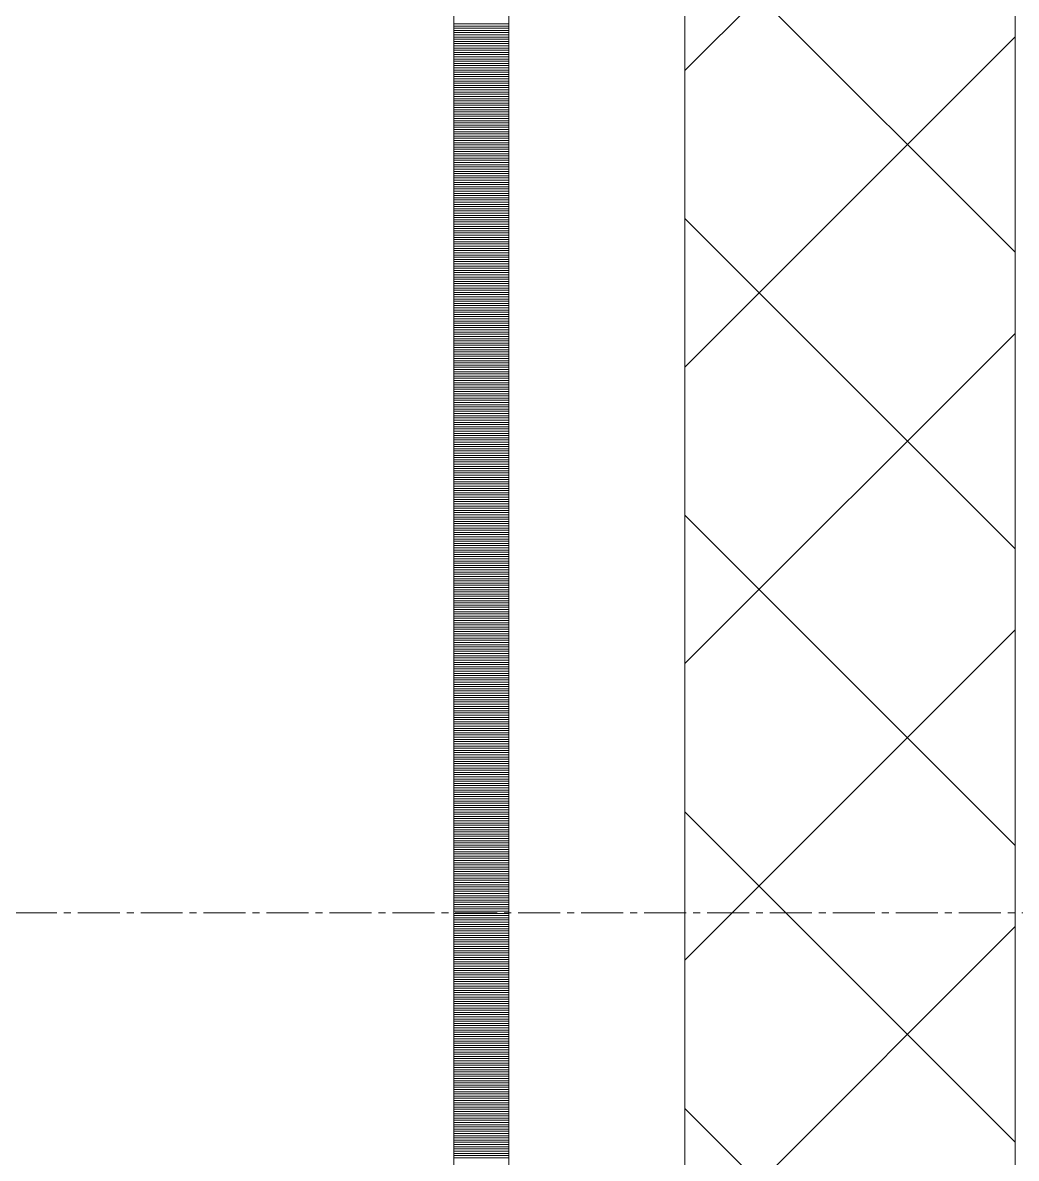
# Model space of a CAD drawing. Header units: millimetres. Extents: x 470010 to 1231400, y -134005 to 421770.
# Drawn here: x 672323 to 672774, y -10523 to -10007 of the extents above; entities that cross this region are included whole.
import ezdxf
from ezdxf.enums import TextEntityAlignment as Align

# ---------------------------------------------------------------- set-up
doc = ezdxf.new("R2010")
doc.units = ezdxf.units.MM
doc.linetypes.add('CENTER2', pattern=[28.575, 19.05, -3.175, 3.175, -3.175])
doc.linetypes.add('DASHED', pattern=[19.05, 12.7, -6.35])
doc.layers.get('Defpoints').update_dxf_attribs({"color": 140})
doc.layers.add('АР_Делит', color=120, linetype='Continuous', lineweight=0, plot=False)
for name, color, linetype, lineweight in [('АР_Стены ПЕНОблок', 52, 'Continuous', 20), ('АР_Тонкая', 254, 'Continuous', 5), ('АР_Утеплитель', 31, 'Continuous', 0), ('АР_Штриховка', 8, 'Continuous', 0)]:
    doc.layers.add(name, color=color, linetype=linetype, lineweight=lineweight)
doc.layers.add('РД_Оси_100', color=7, linetype='Continuous', lineweight=0, true_color=0x525252)
doc.styles.add('style1', font='ARIALN.TTF')

# ---------------------------------------------------------------- blocks, each defined once
blk = doc.blocks.new('СОШ_2200_АР_ОСИ_М100_28.05.24')
at = {"layer": 'АР_Делит', "color": 251, "linetype": 'CENTER2', "true_color": 0x636466}
blk.add_line((-5954.958, 83200), (47367.08, 83200), dxfattribs=at)
at = {"layer": 'АР_Делит', "color": 251, "linetype": 'DASHED', "true_color": 0x636466}
blk.add_lwpolyline([(-355, 13145), (-355, 100855), (37145, 100855), (37145, 129155), (72745, 129155), (72745, 135155), (114955, 135155), (114955, -355)], dxfattribs=at)
blk = doc.blocks.new('A$C9108343f')
at = {"layer": 'АР_Стены ПЕНОблок', "color": 18, "linetype": 'Continuous', "lineweight": 20, "true_color": 0x000000}
blk.add_line((7054.96, 97555), (7054.96, 21355), dxfattribs=at)
at = {"layer": 'АР_Тонкая', "color": 18, "linetype": 'Continuous', "lineweight": 5, "true_color": 0x000000}
for p, q in [((6799.96, 97555), (6799.96, 21355)), ((6824.96, 97555), (6824.96, 21355)), ((6824.96, 21355), (6824.96, 97555)), ((6904.96, 21355), (6904.96, 97555))]:
    blk.add_line(p, q, dxfattribs=at)
at = {"layer": 'АР_Утеплитель', "color": 18, "linetype": 'Continuous', "lineweight": 0, "true_color": 0x000000}
for p, q in [((6904.96, 97555), (6904.96, 21355)), ((7054.96, 21355), (7054.96, 97555))]:
    blk.add_line(p, q, dxfattribs=at)
at = {"layer": 'АР_Штриховка', "color": 18, "linetype": 'Continuous', "lineweight": 0, "true_color": 0x000000}
for p, q in [((6904.96, 90337.56), (7054.96, 90487.56)), ((7054.96, 90254.99), (6904.96, 90404.99)), ((6799.96, 90358.75), (6824.96, 90358.75)), ((6799.96, 90357.75), (6824.96, 90357.75)), ((6799.96, 90356.75), (6824.96, 90356.75)), ((6799.96, 90355.75), (6824.96, 90355.75)), ((6799.96, 90354.75), (6824.96, 90354.75)), ((6799.96, 90353.75), (6824.96, 90353.75)), ((6799.96, 90352.75), (6824.96, 90352.75)), ((6799.96, 90351.75), (6824.96, 90351.75)), ((6799.96, 90350.75), (6824.96, 90350.75)), ((6799.96, 90349.75), (6824.96, 90349.75)), ((6904.96, 90202.86), (7054.96, 90352.86)), ((6799.96, 90348.75), (6824.96, 90348.75)), ((6799.96, 90347.75), (6824.96, 90347.75)), ((6799.96, 90346.75), (6824.96, 90346.75)), ((6799.96, 90345.75), (6824.96, 90345.75)), ((6799.96, 90344.75), (6824.96, 90344.75)), ((6799.96, 90343.75), (6824.96, 90343.75)), ((6799.96, 90342.75), (6824.96, 90342.75)), ((6799.96, 90341.75), (6824.96, 90341.75)), ((6799.96, 90340.75), (6824.96, 90340.75)), ((6799.96, 90339.75), (6824.96, 90339.75)), ((6799.96, 90338.75), (6824.96, 90338.75)), ((6799.96, 90337.75), (6824.96, 90337.75)), ((6799.96, 90336.75), (6824.96, 90336.75)), ((6799.96, 90335.75), (6824.96, 90335.75)), ((6799.96, 90334.75), (6824.96, 90334.75)), ((6799.96, 90333.75), (6824.96, 90333.75)), ((6799.96, 90332.75), (6824.96, 90332.75)), ((6799.96, 90331.75), (6824.96, 90331.75)), ((6799.96, 90330.75), (6824.96, 90330.75)), ((6799.96, 90329.75), (6824.96, 90329.75)), ((6799.96, 90328.75), (6824.96, 90328.75)), ((6799.96, 90327.75), (6824.96, 90327.75)), ((6799.96, 90326.75), (6824.96, 90326.75)), ((6799.96, 90325.75), (6824.96, 90325.75)), ((6799.96, 90324.75), (6824.96, 90324.75)), ((6799.96, 90323.75), (6824.96, 90323.75)), ((6799.96, 90322.75), (6824.96, 90322.75)), ((6799.96, 90321.75), (6824.96, 90321.75)), ((6799.96, 90320.75), (6824.96, 90320.75)), ((6799.96, 90319.75), (6824.96, 90319.75)), ((6799.96, 90318.75), (6824.96, 90318.75)), ((6799.96, 90317.75), (6824.96, 90317.75)), ((6799.96, 90316.75), (6824.96, 90316.75)), ((6799.96, 90315.75), (6824.96, 90315.75)), ((6799.96, 90314.75), (6824.96, 90314.75)), ((6799.96, 90313.75), (6824.96, 90313.75)), ((6799.96, 90312.75), (6824.96, 90312.75)), ((6799.96, 90311.75), (6824.96, 90311.75)), ((6799.96, 90310.75), (6824.96, 90310.75)), ((6799.96, 90309.75), (6824.96, 90309.75)), ((6799.96, 90308.75), (6824.96, 90308.75)), ((6799.96, 90307.75), (6824.96, 90307.75)), ((6799.96, 90306.75), (6824.96, 90306.75)), ((6799.96, 90305.75), (6824.96, 90305.75)), ((6799.96, 90304.75), (6824.96, 90304.75)), ((6799.96, 90303.75), (6824.96, 90303.75)), ((6799.96, 90302.75), (6824.96, 90302.75)), ((6799.96, 90301.75), (6824.96, 90301.75)), ((6799.96, 90300.75), (6824.96, 90300.75)), ((6799.96, 90299.75), (6824.96, 90299.75)), ((6799.96, 90298.75), (6824.96, 90298.75)), ((6799.96, 90297.75), (6824.96, 90297.75)), ((6799.96, 90296.75), (6824.96, 90296.75)), ((6799.96, 90295.75), (6824.96, 90295.75)), ((6799.96, 90294.75), (6824.96, 90294.75)), ((6799.96, 90293.75), (6824.96, 90293.75)), ((6799.96, 90292.75), (6824.96, 90292.75)), ((6799.96, 90291.75), (6824.96, 90291.75)), ((6799.96, 90290.75), (6824.96, 90290.75)), ((6799.96, 90289.75), (6824.96, 90289.75)), ((6799.96, 90288.75), (6824.96, 90288.75)), ((6799.96, 90287.75), (6824.96, 90287.75)), ((6799.96, 90286.75), (6824.96, 90286.75)), ((6799.96, 90285.75), (6824.96, 90285.75)), ((6799.96, 90284.75), (6824.96, 90284.75)), ((6799.96, 90283.75), (6824.96, 90283.75)), ((6799.96, 90282.75), (6824.96, 90282.75)), ((6799.96, 90281.75), (6824.96, 90281.75)), ((6799.96, 90280.75), (6824.96, 90280.75)), ((6799.96, 90279.75), (6824.96, 90279.75)), ((6799.96, 90278.75), (6824.96, 90278.75)), ((6799.96, 90277.75), (6824.96, 90277.75)), ((6799.96, 90276.75), (6824.96, 90276.75)), ((6799.96, 90275.75), (6824.96, 90275.75)), ((6799.96, 90274.75), (6824.96, 90274.75)), ((6799.96, 90273.75), (6824.96, 90273.75)), ((6799.96, 90272.75), (6824.96, 90272.75)), ((6799.96, 90271.75), (6824.96, 90271.75)), ((6799.96, 90270.75), (6824.96, 90270.75)), ((6799.96, 90269.75), (6824.96, 90269.75)), ((6799.96, 90268.75), (6824.96, 90268.75)), ((6799.96, 90267.75), (6824.96, 90267.75)), ((6799.96, 90266.75), (6824.96, 90266.75)), ((7054.96, 90120.29), (6904.96, 90270.29)), ((6799.96, 90265.75), (6824.96, 90265.75)), ((6799.96, 90264.75), (6824.96, 90264.75)), ((6799.96, 90263.75), (6824.96, 90263.75)), ((6799.96, 90262.75), (6824.96, 90262.75)), ((6799.96, 90261.75), (6824.96, 90261.75)), ((6799.96, 90260.75), (6824.96, 90260.75)), ((6799.96, 90259.75), (6824.96, 90259.75)), ((6799.96, 90258.75), (6824.96, 90258.75)), ((6799.96, 90257.75), (6824.96, 90257.75)), ((6799.96, 90256.75), (6824.96, 90256.75)), ((6799.96, 90255.75), (6824.96, 90255.75)), ((6799.96, 90254.75), (6824.96, 90254.75)), ((6799.96, 90253.75), (6824.96, 90253.75)), ((6799.96, 90252.75), (6824.96, 90252.75)), ((6799.96, 90251.75), (6824.96, 90251.75)), ((6799.96, 90250.75), (6824.96, 90250.75)), ((6799.96, 90249.75), (6824.96, 90249.75)), ((6799.96, 90248.75), (6824.96, 90248.75)), ((6799.96, 90247.75), (6824.96, 90247.75)), ((6799.96, 90246.75), (6824.96, 90246.75)), ((6799.96, 90245.75), (6824.96, 90245.75)), ((6799.96, 90244.75), (6824.96, 90244.75)), ((6799.96, 90243.75), (6824.96, 90243.75)), ((6799.96, 90242.75), (6824.96, 90242.75)), ((6799.96, 90241.75), (6824.96, 90241.75)), ((6799.96, 90240.75), (6824.96, 90240.75)), ((6799.96, 90239.75), (6824.96, 90239.75)), ((6799.96, 90238.75), (6824.96, 90238.75)), ((6799.96, 90237.75), (6824.96, 90237.75)), ((6799.96, 90236.75), (6824.96, 90236.75)), ((6799.96, 90235.75), (6824.96, 90235.75)), ((6799.96, 90234.75), (6824.96, 90234.75)), ((6799.96, 90233.75), (6824.96, 90233.75)), ((6799.96, 90232.75), (6824.96, 90232.75)), ((6799.96, 90231.75), (6824.96, 90231.75)), ((6799.96, 90230.75), (6824.96, 90230.75)), ((6799.96, 90229.75), (6824.96, 90229.75)), ((6799.96, 90228.75), (6824.96, 90228.75)), ((6799.96, 90227.75), (6824.96, 90227.75)), ((6799.96, 90226.75), (6824.96, 90226.75)), ((6799.96, 90225.75), (6824.96, 90225.75)), ((6799.96, 90224.75), (6824.96, 90224.75)), ((6799.96, 90223.75), (6824.96, 90223.75)), ((6799.96, 90222.75), (6824.96, 90222.75)), ((6799.96, 90221.75), (6824.96, 90221.75)), ((6799.96, 90220.75), (6824.96, 90220.75)), ((6799.96, 90219.75), (6824.96, 90219.75)), ((6799.96, 90218.75), (6824.96, 90218.75)), ((6799.96, 90217.75), (6824.96, 90217.75)), ((6799.96, 90216.75), (6824.96, 90216.75)), ((6799.96, 90215.75), (6824.96, 90215.75)), ((6799.96, 90214.75), (6824.96, 90214.75)), ((6904.96, 90068.15), (7054.96, 90218.15)), ((6799.96, 90213.75), (6824.96, 90213.75)), ((6799.96, 90212.75), (6824.96, 90212.75)), ((6799.96, 90211.75), (6824.96, 90211.75)), ((6799.96, 90210.75), (6824.96, 90210.75)), ((6799.96, 90209.75), (6824.96, 90209.75)), ((6799.96, 90208.75), (6824.96, 90208.75)), ((6799.96, 90207.75), (6824.96, 90207.75)), ((6799.96, 90206.75), (6824.96, 90206.75)), ((6799.96, 90205.75), (6824.96, 90205.75)), ((6799.96, 90204.75), (6824.96, 90204.75)), ((6799.96, 90203.75), (6824.96, 90203.75)), ((6799.96, 90202.75), (6824.96, 90202.75)), ((6799.96, 90201.75), (6824.96, 90201.75)), ((6799.96, 90200.75), (6824.96, 90200.75)), ((6799.96, 90199.75), (6824.96, 90199.75)), ((6799.96, 90198.75), (6824.96, 90198.75)), ((6799.96, 90197.75), (6824.96, 90197.75)), ((6799.96, 90196.75), (6824.96, 90196.75)), ((6799.96, 90195.75), (6824.96, 90195.75)), ((6799.96, 90194.75), (6824.96, 90194.75)), ((6799.96, 90193.75), (6824.96, 90193.75)), ((6799.96, 90192.75), (6824.96, 90192.75)), ((6799.96, 90191.75), (6824.96, 90191.75)), ((6799.96, 90190.75), (6824.96, 90190.75)), ((6799.96, 90189.75), (6824.96, 90189.75)), ((6799.96, 90188.75), (6824.96, 90188.75)), ((6799.96, 90187.75), (6824.96, 90187.75)), ((6799.96, 90186.75), (6824.96, 90186.75)), ((6799.96, 90185.75), (6824.96, 90185.75)), ((6799.96, 90184.75), (6824.96, 90184.75)), ((6799.96, 90183.75), (6824.96, 90183.75)), ((6799.96, 90182.75), (6824.96, 90182.75)), ((6799.96, 90181.75), (6824.96, 90181.75)), ((6799.96, 90180.75), (6824.96, 90180.75)), ((6799.96, 90179.75), (6824.96, 90179.75)), ((6799.96, 90178.75), (6824.96, 90178.75)), ((6799.96, 90177.75), (6824.96, 90177.75)), ((6799.96, 90176.75), (6824.96, 90176.75)), ((6799.96, 90175.75), (6824.96, 90175.75)), ((6799.96, 90174.75), (6824.96, 90174.75)), ((6799.96, 90173.75), (6824.96, 90173.75)), ((6799.96, 90172.75), (6824.96, 90172.75)), ((6799.96, 90171.75), (6824.96, 90171.75)), ((6799.96, 90170.75), (6824.96, 90170.75)), ((6799.96, 90169.75), (6824.96, 90169.75)), ((6799.96, 90168.75), (6824.96, 90168.75)), ((6799.96, 90167.75), (6824.96, 90167.75)), ((6799.96, 90166.75), (6824.96, 90166.75)), ((6799.96, 90165.75), (6824.96, 90165.75)), ((6799.96, 90164.75), (6824.96, 90164.75)), ((6799.96, 90163.75), (6824.96, 90163.75)), ((6799.96, 90162.75), (6824.96, 90162.75)), ((6799.96, 90161.75), (6824.96, 90161.75)), ((6799.96, 90160.75), (6824.96, 90160.75)), ((6799.96, 90159.75), (6824.96, 90159.75)), ((6799.96, 90158.75), (6824.96, 90158.75)), ((6799.96, 90157.75), (6824.96, 90157.75)), ((6799.96, 90156.75), (6824.96, 90156.75)), ((6799.96, 90155.75), (6824.96, 90155.75)), ((6799.96, 90154.75), (6824.96, 90154.75)), ((6799.96, 90153.75), (6824.96, 90153.75)), ((6799.96, 90152.75), (6824.96, 90152.75)), ((6799.96, 90151.75), (6824.96, 90151.75)), ((6799.96, 90150.75), (6824.96, 90150.75)), ((6799.96, 90149.75), (6824.96, 90149.75)), ((6799.96, 90148.75), (6824.96, 90148.75)), ((6799.96, 90147.75), (6824.96, 90147.75)), ((6799.96, 90146.75), (6824.96, 90146.75)), ((6799.96, 90145.75), (6824.96, 90145.75)), ((6799.96, 90144.75), (6824.96, 90144.75)), ((6799.96, 90143.75), (6824.96, 90143.75)), ((6799.96, 90142.75), (6824.96, 90142.75)), ((6799.96, 90141.75), (6824.96, 90141.75)), ((6799.96, 90140.75), (6824.96, 90140.75)), ((6799.96, 90139.75), (6824.96, 90139.75)), ((6799.96, 90138.75), (6824.96, 90138.75)), ((6799.96, 90137.75), (6824.96, 90137.75)), ((6799.96, 90136.75), (6824.96, 90136.75)), ((6799.96, 90135.75), (6824.96, 90135.75)), ((6799.96, 90134.75), (6824.96, 90134.75)), ((6799.96, 90133.75), (6824.96, 90133.75)), ((6799.96, 90132.75), (6824.96, 90132.75)), ((7054.96, 89985.59), (6904.96, 90135.59)), ((6799.96, 90131.75), (6824.96, 90131.75)), ((6799.96, 90130.75), (6824.96, 90130.75)), ((6799.96, 90129.75), (6824.96, 90129.75)), ((6799.96, 90128.75), (6824.96, 90128.75)), ((6799.96, 90127.75), (6824.96, 90127.75)), ((6799.96, 90126.75), (6824.96, 90126.75)), ((6799.96, 90125.75), (6824.96, 90125.75)), ((6799.96, 90124.75), (6824.96, 90124.75)), ((6799.96, 90123.75), (6824.96, 90123.75)), ((6799.96, 90122.75), (6824.96, 90122.75)), ((6799.96, 90121.75), (6824.96, 90121.75)), ((6799.96, 90120.75), (6824.96, 90120.75)), ((6799.96, 90119.75), (6824.96, 90119.75)), ((6799.96, 90118.75), (6824.96, 90118.75)), ((6799.96, 90117.75), (6824.96, 90117.75)), ((6799.96, 90116.75), (6824.96, 90116.75)), ((6799.96, 90115.75), (6824.96, 90115.75)), ((6799.96, 90114.75), (6824.96, 90114.75)), ((6799.96, 90113.75), (6824.96, 90113.75)), ((6799.96, 90112.75), (6824.96, 90112.75)), ((6799.96, 90111.75), (6824.96, 90111.75)), ((6799.96, 90110.75), (6824.96, 90110.75)), ((6799.96, 90109.75), (6824.96, 90109.75)), ((6799.96, 90108.75), (6824.96, 90108.75)), ((6799.96, 90107.75), (6824.96, 90107.75)), ((6799.96, 90106.75), (6824.96, 90106.75)), ((6799.96, 90105.75), (6824.96, 90105.75)), ((6799.96, 90104.75), (6824.96, 90104.75)), ((6799.96, 90103.75), (6824.96, 90103.75)), ((6799.96, 90102.75), (6824.96, 90102.75)), ((6799.96, 90101.75), (6824.96, 90101.75)), ((6799.96, 90100.75), (6824.96, 90100.75)), ((6799.96, 90099.75), (6824.96, 90099.75)), ((6799.96, 90098.75), (6824.96, 90098.75)), ((6799.96, 90097.75), (6824.96, 90097.75)), ((6799.96, 90096.75), (6824.96, 90096.75)), ((6799.96, 90095.75), (6824.96, 90095.75)), ((6799.96, 90094.75), (6824.96, 90094.75)), ((6799.96, 90093.75), (6824.96, 90093.75)), ((6799.96, 90092.75), (6824.96, 90092.75)), ((6799.96, 90091.75), (6824.96, 90091.75)), ((6799.96, 90090.75), (6824.96, 90090.75)), ((6799.96, 90089.75), (6824.96, 90089.75)), ((6799.96, 90088.75), (6824.96, 90088.75)), ((6799.96, 90087.75), (6824.96, 90087.75)), ((6799.96, 90086.75), (6824.96, 90086.75)), ((6799.96, 90085.75), (6824.96, 90085.75)), ((6799.96, 90084.75), (6824.96, 90084.75)), ((6799.96, 90083.75), (6824.96, 90083.75)), ((6799.96, 90082.75), (6824.96, 90082.75)), ((6799.96, 90081.75), (6824.96, 90081.75)), ((6799.96, 90080.75), (6824.96, 90080.75)), ((6904.96, 89933.45), (7054.96, 90083.45)), ((6799.96, 90079.75), (6824.96, 90079.75)), ((6799.96, 90078.75), (6824.96, 90078.75)), ((6799.96, 90077.75), (6824.96, 90077.75)), ((6799.96, 90076.75), (6824.96, 90076.75)), ((6799.96, 90075.75), (6824.96, 90075.75)), ((6799.96, 90074.75), (6824.96, 90074.75)), ((6799.96, 90073.75), (6824.96, 90073.75)), ((6799.96, 90072.75), (6824.96, 90072.75)), ((6799.96, 90071.75), (6824.96, 90071.75)), ((6799.96, 90070.75), (6824.96, 90070.75)), ((6799.96, 90069.75), (6824.96, 90069.75)), ((6799.96, 90068.75), (6824.96, 90068.75)), ((6799.96, 90067.75), (6824.96, 90067.75)), ((6799.96, 90066.75), (6824.96, 90066.75)), ((6799.96, 90065.75), (6824.96, 90065.75)), ((6799.96, 90064.75), (6824.96, 90064.75)), ((6799.96, 90063.75), (6824.96, 90063.75)), ((6799.96, 90062.75), (6824.96, 90062.75)), ((6799.96, 90061.75), (6824.96, 90061.75)), ((6799.96, 90060.75), (6824.96, 90060.75)), ((6799.96, 90059.75), (6824.96, 90059.75)), ((6799.96, 90058.75), (6824.96, 90058.75)), ((6799.96, 90057.75), (6824.96, 90057.75)), ((6799.96, 90056.75), (6824.96, 90056.75)), ((6799.96, 90055.75), (6824.96, 90055.75)), ((6799.96, 90054.75), (6824.96, 90054.75)), ((6799.96, 90053.75), (6824.96, 90053.75)), ((6799.96, 90052.75), (6824.96, 90052.75)), ((6799.96, 90051.75), (6824.96, 90051.75)), ((6799.96, 90050.75), (6824.96, 90050.75)), ((6799.96, 90049.75), (6824.96, 90049.75)), ((6799.96, 90048.75), (6824.96, 90048.75)), ((6799.96, 90047.75), (6824.96, 90047.75)), ((6799.96, 90046.75), (6824.96, 90046.75)), ((6799.96, 90045.75), (6824.96, 90045.75)), ((6799.96, 90044.75), (6824.96, 90044.75)), ((6799.96, 90043.75), (6824.96, 90043.75)), ((6799.96, 90042.75), (6824.96, 90042.75)), ((6799.96, 90041.75), (6824.96, 90041.75)), ((6799.96, 90040.75), (6824.96, 90040.75)), ((6799.96, 90039.75), (6824.96, 90039.75)), ((6799.96, 90038.75), (6824.96, 90038.75)), ((6799.96, 90037.75), (6824.96, 90037.75)), ((6799.96, 90036.75), (6824.96, 90036.75)), ((6799.96, 90035.75), (6824.96, 90035.75)), ((6799.96, 90034.75), (6824.96, 90034.75)), ((6799.96, 90033.75), (6824.96, 90033.75)), ((6799.96, 90032.75), (6824.96, 90032.75)), ((6799.96, 90031.75), (6824.96, 90031.75)), ((6799.96, 90030.75), (6824.96, 90030.75)), ((6799.96, 90029.75), (6824.96, 90029.75)), ((6799.96, 90028.75), (6824.96, 90028.75)), ((6799.96, 90027.75), (6824.96, 90027.75)), ((6799.96, 90026.75), (6824.96, 90026.75)), ((6799.96, 90025.75), (6824.96, 90025.75)), ((6799.96, 90024.75), (6824.96, 90024.75)), ((6799.96, 90023.75), (6824.96, 90023.75)), ((6799.96, 90022.75), (6824.96, 90022.75)), ((6799.96, 90021.75), (6824.96, 90021.75)), ((6799.96, 90020.75), (6824.96, 90020.75)), ((6799.96, 90019.75), (6824.96, 90019.75)), ((6799.96, 90018.75), (6824.96, 90018.75)), ((6799.96, 90017.75), (6824.96, 90017.75)), ((6799.96, 90016.75), (6824.96, 90016.75)), ((6799.96, 90015.75), (6824.96, 90015.75)), ((6799.96, 90014.75), (6824.96, 90014.75)), ((6799.96, 90013.75), (6824.96, 90013.75)), ((6799.96, 90012.75), (6824.96, 90012.75)), ((6799.96, 90011.75), (6824.96, 90011.75)), ((6799.96, 90010.75), (6824.96, 90010.75)), ((6799.96, 90009.75), (6824.96, 90009.75)), ((6799.96, 90008.75), (6824.96, 90008.75)), ((6799.96, 90007.75), (6824.96, 90007.75)), ((6799.96, 90006.75), (6824.96, 90006.75)), ((6799.96, 90005.75), (6824.96, 90005.75)), ((6799.96, 90004.75), (6824.96, 90004.75)), ((6799.96, 90003.75), (6824.96, 90003.75)), ((6799.96, 90002.75), (6824.96, 90002.75)), ((6799.96, 90001.75), (6824.96, 90001.75)), ((6799.96, 90000.75), (6824.96, 90000.75)), ((6799.96, 89999.75), (6824.96, 89999.75)), ((6799.96, 89998.75), (6824.96, 89998.75)), ((7054.96, 89850.88), (6904.96, 90000.88)), ((6799.96, 89997.75), (6824.96, 89997.75)), ((6799.96, 89996.75), (6824.96, 89996.75)), ((6799.96, 89995.75), (6824.96, 89995.75)), ((6799.96, 89994.75), (6824.96, 89994.75)), ((6799.96, 89993.75), (6824.96, 89993.75)), ((6799.96, 89992.75), (6824.96, 89992.75)), ((6799.96, 89991.75), (6824.96, 89991.75)), ((6799.96, 89990.75), (6824.96, 89990.75)), ((6799.96, 89989.75), (6824.96, 89989.75)), ((6799.96, 89988.75), (6824.96, 89988.75)), ((6799.96, 89987.75), (6824.96, 89987.75)), ((6799.96, 89986.75), (6824.96, 89986.75)), ((6799.96, 89985.75), (6824.96, 89985.75)), ((6799.96, 89984.75), (6824.96, 89984.75)), ((6799.96, 89983.75), (6824.96, 89983.75)), ((6799.96, 89982.75), (6824.96, 89982.75)), ((6799.96, 89981.75), (6824.96, 89981.75)), ((6799.96, 89980.75), (6824.96, 89980.75)), ((6799.96, 89979.75), (6824.96, 89979.75)), ((6799.96, 89978.75), (6824.96, 89978.75)), ((6799.96, 89977.75), (6824.96, 89977.75)), ((6799.96, 89976.75), (6824.96, 89976.75)), ((6799.96, 89975.75), (6824.96, 89975.75)), ((6799.96, 89974.75), (6824.96, 89974.75)), ((6799.96, 89973.75), (6824.96, 89973.75)), ((6799.96, 89972.75), (6824.96, 89972.75)), ((6799.96, 89971.75), (6824.96, 89971.75)), ((6799.96, 89970.75), (6824.96, 89970.75)), ((6799.96, 89969.75), (6824.96, 89969.75)), ((6799.96, 89968.75), (6824.96, 89968.75)), ((6799.96, 89967.75), (6824.96, 89967.75)), ((6799.96, 89966.75), (6824.96, 89966.75)), ((6799.96, 89965.75), (6824.96, 89965.75)), ((6799.96, 89964.75), (6824.96, 89964.75)), ((6799.96, 89963.75), (6824.96, 89963.75)), ((6799.96, 89962.75), (6824.96, 89962.75)), ((6799.96, 89961.75), (6824.96, 89961.75)), ((6799.96, 89960.75), (6824.96, 89960.75)), ((6799.96, 89959.75), (6824.96, 89959.75)), ((6799.96, 89958.75), (6824.96, 89958.75)), ((6799.96, 89957.75), (6824.96, 89957.75)), ((6799.96, 89956.75), (6824.96, 89956.75)), ((6799.96, 89955.75), (6824.96, 89955.75)), ((6799.96, 89954.75), (6824.96, 89954.75)), ((6799.96, 89953.75), (6824.96, 89953.75)), ((6799.96, 89952.75), (6824.96, 89952.75)), ((6799.96, 89951.75), (6824.96, 89951.75)), ((6799.96, 89950.75), (6824.96, 89950.75)), ((6799.96, 89949.75), (6824.96, 89949.75)), ((6799.96, 89948.75), (6824.96, 89948.75)), ((6799.96, 89947.75), (6824.96, 89947.75)), ((6799.96, 89946.75), (6824.96, 89946.75)), ((6904.96, 89798.74), (7054.96, 89948.74)), ((6799.96, 89945.75), (6824.96, 89945.75)), ((6799.96, 89944.75), (6824.96, 89944.75)), ((6799.96, 89943.75), (6824.96, 89943.75)), ((6799.96, 89942.75), (6824.96, 89942.75)), ((6799.96, 89941.75), (6824.96, 89941.75)), ((6799.96, 89940.75), (6824.96, 89940.75)), ((6799.96, 89939.75), (6824.96, 89939.75)), ((6799.96, 89938.75), (6824.96, 89938.75)), ((6799.96, 89937.75), (6824.96, 89937.75)), ((6799.96, 89936.75), (6824.96, 89936.75)), ((6799.96, 89935.75), (6824.96, 89935.75)), ((6799.96, 89934.75), (6824.96, 89934.75)), ((6799.96, 89933.75), (6824.96, 89933.75)), ((6799.96, 89932.75), (6824.96, 89932.75)), ((6799.96, 89931.75), (6824.96, 89931.75)), ((6799.96, 89930.75), (6824.96, 89930.75)), ((6799.96, 89929.75), (6824.96, 89929.75)), ((6799.96, 89928.75), (6824.96, 89928.75)), ((6799.96, 89927.75), (6824.96, 89927.75)), ((6799.96, 89926.75), (6824.96, 89926.75)), ((6799.96, 89925.75), (6824.96, 89925.75)), ((6799.96, 89924.75), (6824.96, 89924.75)), ((6799.96, 89923.75), (6824.96, 89923.75)), ((6799.96, 89922.75), (6824.96, 89922.75)), ((6799.96, 89921.75), (6824.96, 89921.75)), ((6799.96, 89920.75), (6824.96, 89920.75)), ((6799.96, 89919.75), (6824.96, 89919.75)), ((6799.96, 89918.75), (6824.96, 89918.75)), ((6799.96, 89917.75), (6824.96, 89917.75)), ((6799.96, 89916.75), (6824.96, 89916.75)), ((6799.96, 89915.75), (6824.96, 89915.75)), ((6799.96, 89914.75), (6824.96, 89914.75)), ((6799.96, 89913.75), (6824.96, 89913.75)), ((6799.96, 89912.75), (6824.96, 89912.75)), ((6799.96, 89911.75), (6824.96, 89911.75)), ((6799.96, 89910.75), (6824.96, 89910.75)), ((6799.96, 89909.75), (6824.96, 89909.75)), ((6799.96, 89908.75), (6824.96, 89908.75)), ((6799.96, 89907.75), (6824.96, 89907.75)), ((6799.96, 89906.75), (6824.96, 89906.75)), ((6799.96, 89905.75), (6824.96, 89905.75)), ((6799.96, 89904.75), (6824.96, 89904.75)), ((6799.96, 89903.75), (6824.96, 89903.75)), ((6799.96, 89902.75), (6824.96, 89902.75)), ((6799.96, 89901.75), (6824.96, 89901.75)), ((6799.96, 89900.75), (6824.96, 89900.75)), ((6799.96, 89899.75), (6824.96, 89899.75)), ((6799.96, 89898.75), (6824.96, 89898.75)), ((6799.96, 89897.75), (6824.96, 89897.75)), ((6799.96, 89896.75), (6824.96, 89896.75)), ((6799.96, 89895.75), (6824.96, 89895.75)), ((6799.96, 89894.75), (6824.96, 89894.75)), ((6799.96, 89893.75), (6824.96, 89893.75)), ((6799.96, 89892.75), (6824.96, 89892.75)), ((6799.96, 89891.75), (6824.96, 89891.75)), ((6799.96, 89890.75), (6824.96, 89890.75)), ((6799.96, 89889.75), (6824.96, 89889.75)), ((6799.96, 89888.75), (6824.96, 89888.75)), ((6799.96, 89887.75), (6824.96, 89887.75)), ((6799.96, 89886.75), (6824.96, 89886.75)), ((6799.96, 89885.75), (6824.96, 89885.75)), ((6799.96, 89884.75), (6824.96, 89884.75)), ((6799.96, 89883.75), (6824.96, 89883.75)), ((6799.96, 89882.75), (6824.96, 89882.75)), ((6799.96, 89881.75), (6824.96, 89881.75)), ((6799.96, 89880.75), (6824.96, 89880.75)), ((6799.96, 89879.75), (6824.96, 89879.75)), ((6799.96, 89878.75), (6824.96, 89878.75)), ((6799.96, 89877.75), (6824.96, 89877.75)), ((6799.96, 89876.75), (6824.96, 89876.75)), ((6799.96, 89875.75), (6824.96, 89875.75)), ((6799.96, 89874.75), (6824.96, 89874.75)), ((6799.96, 89873.75), (6824.96, 89873.75)), ((6799.96, 89872.75), (6824.96, 89872.75)), ((6799.96, 89871.75), (6824.96, 89871.75)), ((6799.96, 89870.75), (6824.96, 89870.75)), ((6799.96, 89869.75), (6824.96, 89869.75)), ((6799.96, 89868.75), (6824.96, 89868.75)), ((6799.96, 89867.75), (6824.96, 89867.75)), ((6799.96, 89866.75), (6824.96, 89866.75)), ((6799.96, 89865.75), (6824.96, 89865.75)), ((6799.96, 89864.75), (6824.96, 89864.75)), ((7054.96, 89716.18), (6904.96, 89866.18)), ((6799.96, 89863.75), (6824.96, 89863.75)), ((6799.96, 89862.75), (6824.96, 89862.75)), ((6799.96, 89861.75), (6824.96, 89861.75)), ((6799.96, 89860.75), (6824.96, 89860.75)), ((6799.96, 89859.75), (6824.96, 89859.75)), ((6799.96, 89858.75), (6824.96, 89858.75)), ((6799.96, 89857.75), (6824.96, 89857.75)), ((6799.96, 89856.75), (6824.96, 89856.75)), ((6799.96, 89855.75), (6824.96, 89855.75)), ((6799.96, 89854.75), (6824.96, 89854.75)), ((6799.96, 89853.75), (6824.96, 89853.75)), ((6799.96, 89852.75), (6824.96, 89852.75)), ((6799.96, 89851.75), (6824.96, 89851.75)), ((6799.96, 89850.75), (6824.96, 89850.75)), ((6799.96, 89849.75), (6824.96, 89849.75)), ((6799.96, 89848.75), (6824.96, 89848.75)), ((6799.96, 89847.75), (6824.96, 89847.75)), ((6799.96, 89846.75), (6824.96, 89846.75)), ((6799.96, 89845.75), (6824.96, 89845.75)), ((6799.96, 89844.75), (6824.96, 89844.75)), ((6799.96, 89843.75), (6824.96, 89843.75))]:
    blk.add_line(p, q, dxfattribs=at)
at = {"layer": 'РД_Оси_100'}
blk.add_blockref('СОШ_2200_АР_ОСИ_М100_28.05.24', (7154.96, 6755), dxfattribs=at)
at = {"layer": 'Defpoints', "color": 18, "true_color": 0x000000, "style": 'style1'}
for p in [(143949.34, 316089.12), (143974.98, 281639.5), (143890.4, 273244.71), (143839.99, 264276.81), (143967.75, 254892.38), (12251.96, 104178.14), (12382.58, 96023.14)]:
    blk.add_attdef('АР-ПОМЕЩЕНИЕ:НАИМЕНОВАНИЕ', text='', height=100, dxfattribs=at).set_placement(p, align=Align.MIDDLE)
at = {"layer": 'Defpoints', "color": 18, "true_color": 0x000000, "style": 'style1', "flags": 8}
for p in [(143951.3, 279099.09), (143848.34, 269251.11), (143875.33, 260094.25), (144049.74, 250824.7), (163419.28, 238153.36), (155897.46, 237965.97), (183037.2, 237965.97), (143342.94, 237876.19)]:
    blk.add_attdef('АР-ПОМЕЩЕНИЕ:НАИМЕНОВАНИЕ', text='', height=100, dxfattribs=at).set_placement(p, align=Align.MIDDLE)

msp = doc.modelspace()

# ---------------------------------------------------------------- linework, layer by layer
at = {"layer": 'АР_Стены ПЕНОблок', "color": 18, "linetype": 'Continuous', "lineweight": 20, "true_color": 0x000000}
msp.add_line((672773.57, -2811.242), (672773.57, -79011.242), dxfattribs=at)
at = {"layer": 'АР_Тонкая', "color": 18, "linetype": 'Continuous', "lineweight": 5, "true_color": 0x000000}
for p, q in [((672518.57, -2811.242), (672518.57, -79011.242)), ((672543.57, -2811.242), (672543.57, -79011.242)), ((672543.57, -79011.242), (672543.57, -2811.242)), ((672623.57, -79011.242), (672623.57, -2811.242))]:
    msp.add_line(p, q, dxfattribs=at)
at = {"layer": 'АР_Утеплитель', "color": 18, "linetype": 'Continuous', "lineweight": 0, "true_color": 0x000000}
for p, q in [((672623.57, -2811.242), (672623.57, -79011.242)), ((672773.57, -79011.242), (672773.57, -2811.242))]:
    msp.add_line(p, q, dxfattribs=at)
at = {"layer": 'АР_Штриховка', "color": 18, "linetype": 'Continuous', "lineweight": 0, "true_color": 0x000000}
for p, q in [((672623.57, -10028.682), (672773.57, -9878.682)), ((672773.57, -10111.249), (672623.57, -9961.249)), ((672518.57, -10007.492), (672543.57, -10007.492)), ((672518.57, -10008.492), (672543.57, -10008.492)), ((672518.57, -10009.492), (672543.57, -10009.492)), ((672518.57, -10010.492), (672543.57, -10010.492)), ((672518.57, -10011.492), (672543.57, -10011.492)), ((672518.57, -10012.492), (672543.57, -10012.492)), ((672518.57, -10013.492), (672543.57, -10013.492)), ((672518.57, -10014.492), (672543.57, -10014.492)), ((672518.57, -10015.492), (672543.57, -10015.492)), ((672623.57, -10163.386), (672773.57, -10013.386)), ((672518.57, -10016.492), (672543.57, -10016.492)), ((672518.57, -10017.492), (672543.57, -10017.492)), ((672518.57, -10018.492), (672543.57, -10018.492)), ((672518.57, -10019.492), (672543.57, -10019.492)), ((672518.57, -10020.492), (672543.57, -10020.492)), ((672518.57, -10021.492), (672543.57, -10021.492)), ((672518.57, -10022.492), (672543.57, -10022.492)), ((672518.57, -10023.492), (672543.57, -10023.492)), ((672518.57, -10024.492), (672543.57, -10024.492)), ((672518.57, -10025.492), (672543.57, -10025.492)), ((672518.57, -10026.492), (672543.57, -10026.492)), ((672518.57, -10027.492), (672543.57, -10027.492)), ((672518.57, -10028.492), (672543.57, -10028.492)), ((672518.57, -10029.492), (672543.57, -10029.492)), ((672518.57, -10030.492), (672543.57, -10030.492)), ((672518.57, -10031.492), (672543.57, -10031.492)), ((672518.57, -10032.492), (672543.57, -10032.492)), ((672518.57, -10033.492), (672543.57, -10033.492)), ((672518.57, -10034.492), (672543.57, -10034.492)), ((672518.57, -10035.492), (672543.57, -10035.492)), ((672518.57, -10036.492), (672543.57, -10036.492)), ((672518.57, -10037.492), (672543.57, -10037.492)), ((672518.57, -10038.492), (672543.57, -10038.492)), ((672518.57, -10039.492), (672543.57, -10039.492)), ((672518.57, -10040.492), (672543.57, -10040.492)), ((672518.57, -10041.492), (672543.57, -10041.492)), ((672518.57, -10042.492), (672543.57, -10042.492)), ((672518.57, -10043.492), (672543.57, -10043.492)), ((672518.57, -10044.492), (672543.57, -10044.492)), ((672518.57, -10045.492), (672543.57, -10045.492)), ((672518.57, -10046.492), (672543.57, -10046.492)), ((672518.57, -10047.492), (672543.57, -10047.492)), ((672518.57, -10048.492), (672543.57, -10048.492)), ((672518.57, -10049.492), (672543.57, -10049.492)), ((672518.57, -10050.492), (672543.57, -10050.492)), ((672518.57, -10051.492), (672543.57, -10051.492)), ((672518.57, -10052.492), (672543.57, -10052.492)), ((672518.57, -10053.492), (672543.57, -10053.492)), ((672518.57, -10054.492), (672543.57, -10054.492)), ((672518.57, -10055.492), (672543.57, -10055.492)), ((672518.57, -10056.492), (672543.57, -10056.492)), ((672518.57, -10057.492), (672543.57, -10057.492)), ((672518.57, -10058.492), (672543.57, -10058.492)), ((672518.57, -10059.492), (672543.57, -10059.492)), ((672518.57, -10060.492), (672543.57, -10060.492)), ((672518.57, -10061.492), (672543.57, -10061.492)), ((672518.57, -10062.492), (672543.57, -10062.492)), ((672518.57, -10063.492), (672543.57, -10063.492)), ((672518.57, -10064.492), (672543.57, -10064.492)), ((672518.57, -10065.492), (672543.57, -10065.492)), ((672518.57, -10066.492), (672543.57, -10066.492)), ((672518.57, -10067.492), (672543.57, -10067.492)), ((672518.57, -10068.492), (672543.57, -10068.492)), ((672518.57, -10069.492), (672543.57, -10069.492)), ((672518.57, -10070.492), (672543.57, -10070.492)), ((672518.57, -10071.492), (672543.57, -10071.492)), ((672518.57, -10072.492), (672543.57, -10072.492)), ((672518.57, -10073.492), (672543.57, -10073.492)), ((672518.57, -10074.492), (672543.57, -10074.492)), ((672518.57, -10075.492), (672543.57, -10075.492)), ((672518.57, -10076.492), (672543.57, -10076.492)), ((672518.57, -10077.492), (672543.57, -10077.492)), ((672518.57, -10078.492), (672543.57, -10078.492)), ((672518.57, -10079.492), (672543.57, -10079.492)), ((672518.57, -10080.492), (672543.57, -10080.492)), ((672518.57, -10081.492), (672543.57, -10081.492)), ((672518.57, -10082.492), (672543.57, -10082.492)), ((672518.57, -10083.492), (672543.57, -10083.492)), ((672518.57, -10084.492), (672543.57, -10084.492)), ((672518.57, -10085.492), (672543.57, -10085.492)), ((672518.57, -10086.492), (672543.57, -10086.492)), ((672518.57, -10087.492), (672543.57, -10087.492)), ((672518.57, -10088.492), (672543.57, -10088.492)), ((672518.57, -10089.492), (672543.57, -10089.492)), ((672518.57, -10090.492), (672543.57, -10090.492)), ((672518.57, -10091.492), (672543.57, -10091.492)), ((672518.57, -10092.492), (672543.57, -10092.492)), ((672518.57, -10093.492), (672543.57, -10093.492)), ((672518.57, -10094.492), (672543.57, -10094.492)), ((672518.57, -10095.492), (672543.57, -10095.492)), ((672518.57, -10096.492), (672543.57, -10096.492)), ((672518.57, -10097.492), (672543.57, -10097.492)), ((672773.57, -10245.953), (672623.57, -10095.953)), ((672518.57, -10098.492), (672543.57, -10098.492)), ((672518.57, -10099.492), (672543.57, -10099.492)), ((672518.57, -10100.492), (672543.57, -10100.492)), ((672518.57, -10101.492), (672543.57, -10101.492)), ((672518.57, -10102.492), (672543.57, -10102.492)), ((672518.57, -10103.492), (672543.57, -10103.492)), ((672518.57, -10104.492), (672543.57, -10104.492)), ((672518.57, -10105.492), (672543.57, -10105.492)), ((672518.57, -10106.492), (672543.57, -10106.492)), ((672518.57, -10107.492), (672543.57, -10107.492)), ((672518.57, -10108.492), (672543.57, -10108.492)), ((672518.57, -10109.492), (672543.57, -10109.492)), ((672518.57, -10110.492), (672543.57, -10110.492)), ((672518.57, -10111.492), (672543.57, -10111.492)), ((672518.57, -10112.492), (672543.57, -10112.492)), ((672518.57, -10113.492), (672543.57, -10113.492)), ((672518.57, -10114.492), (672543.57, -10114.492)), ((672518.57, -10115.492), (672543.57, -10115.492)), ((672518.57, -10116.492), (672543.57, -10116.492)), ((672518.57, -10117.492), (672543.57, -10117.492)), ((672518.57, -10118.492), (672543.57, -10118.492)), ((672518.57, -10119.492), (672543.57, -10119.492)), ((672518.57, -10120.492), (672543.57, -10120.492)), ((672518.57, -10121.492), (672543.57, -10121.492)), ((672518.57, -10122.492), (672543.57, -10122.492)), ((672518.57, -10123.492), (672543.57, -10123.492)), ((672518.57, -10124.492), (672543.57, -10124.492)), ((672518.57, -10125.492), (672543.57, -10125.492)), ((672518.57, -10126.492), (672543.57, -10126.492)), ((672518.57, -10127.492), (672543.57, -10127.492)), ((672518.57, -10128.492), (672543.57, -10128.492)), ((672518.57, -10129.492), (672543.57, -10129.492)), ((672518.57, -10130.492), (672543.57, -10130.492)), ((672518.57, -10131.492), (672543.57, -10131.492)), ((672518.57, -10132.492), (672543.57, -10132.492)), ((672518.57, -10133.492), (672543.57, -10133.492)), ((672518.57, -10134.492), (672543.57, -10134.492)), ((672518.57, -10135.492), (672543.57, -10135.492)), ((672518.57, -10136.492), (672543.57, -10136.492)), ((672518.57, -10137.492), (672543.57, -10137.492)), ((672518.57, -10138.492), (672543.57, -10138.492)), ((672518.57, -10139.492), (672543.57, -10139.492)), ((672518.57, -10140.492), (672543.57, -10140.492)), ((672518.57, -10141.492), (672543.57, -10141.492)), ((672518.57, -10142.492), (672543.57, -10142.492)), ((672518.57, -10143.492), (672543.57, -10143.492)), ((672518.57, -10144.492), (672543.57, -10144.492)), ((672518.57, -10145.492), (672543.57, -10145.492)), ((672518.57, -10146.492), (672543.57, -10146.492)), ((672518.57, -10147.492), (672543.57, -10147.492)), ((672518.57, -10148.492), (672543.57, -10148.492)), ((672518.57, -10149.492), (672543.57, -10149.492)), ((672623.57, -10298.09), (672773.57, -10148.09)), ((672518.57, -10150.492), (672543.57, -10150.492)), ((672518.57, -10151.492), (672543.57, -10151.492)), ((672518.57, -10152.492), (672543.57, -10152.492)), ((672518.57, -10153.492), (672543.57, -10153.492)), ((672518.57, -10154.492), (672543.57, -10154.492)), ((672518.57, -10155.492), (672543.57, -10155.492)), ((672518.57, -10156.492), (672543.57, -10156.492)), ((672518.57, -10157.492), (672543.57, -10157.492)), ((672518.57, -10158.492), (672543.57, -10158.492)), ((672518.57, -10159.492), (672543.57, -10159.492)), ((672518.57, -10160.492), (672543.57, -10160.492)), ((672518.57, -10161.492), (672543.57, -10161.492)), ((672518.57, -10162.492), (672543.57, -10162.492)), ((672518.57, -10163.492), (672543.57, -10163.492)), ((672518.57, -10164.492), (672543.57, -10164.492)), ((672518.57, -10165.492), (672543.57, -10165.492)), ((672518.57, -10166.492), (672543.57, -10166.492)), ((672518.57, -10167.492), (672543.57, -10167.492)), ((672518.57, -10168.492), (672543.57, -10168.492)), ((672518.57, -10169.492), (672543.57, -10169.492)), ((672518.57, -10170.492), (672543.57, -10170.492)), ((672518.57, -10171.492), (672543.57, -10171.492)), ((672518.57, -10172.492), (672543.57, -10172.492)), ((672518.57, -10173.492), (672543.57, -10173.492)), ((672518.57, -10174.492), (672543.57, -10174.492)), ((672518.57, -10175.492), (672543.57, -10175.492)), ((672518.57, -10176.492), (672543.57, -10176.492)), ((672518.57, -10177.492), (672543.57, -10177.492)), ((672518.57, -10178.492), (672543.57, -10178.492)), ((672518.57, -10179.492), (672543.57, -10179.492)), ((672518.57, -10180.492), (672543.57, -10180.492)), ((672518.57, -10181.492), (672543.57, -10181.492)), ((672518.57, -10182.492), (672543.57, -10182.492)), ((672518.57, -10183.492), (672543.57, -10183.492)), ((672518.57, -10184.492), (672543.57, -10184.492)), ((672518.57, -10185.492), (672543.57, -10185.492)), ((672518.57, -10186.492), (672543.57, -10186.492)), ((672518.57, -10187.492), (672543.57, -10187.492)), ((672518.57, -10188.492), (672543.57, -10188.492)), ((672518.57, -10189.492), (672543.57, -10189.492)), ((672518.57, -10190.492), (672543.57, -10190.492)), ((672518.57, -10191.492), (672543.57, -10191.492)), ((672518.57, -10192.492), (672543.57, -10192.492)), ((672518.57, -10193.492), (672543.57, -10193.492)), ((672518.57, -10194.492), (672543.57, -10194.492)), ((672518.57, -10195.492), (672543.57, -10195.492)), ((672518.57, -10196.492), (672543.57, -10196.492)), ((672518.57, -10197.492), (672543.57, -10197.492)), ((672518.57, -10198.492), (672543.57, -10198.492)), ((672518.57, -10199.492), (672543.57, -10199.492)), ((672518.57, -10200.492), (672543.57, -10200.492)), ((672518.57, -10201.492), (672543.57, -10201.492)), ((672518.57, -10202.492), (672543.57, -10202.492)), ((672518.57, -10203.492), (672543.57, -10203.492)), ((672518.57, -10204.492), (672543.57, -10204.492)), ((672518.57, -10205.492), (672543.57, -10205.492)), ((672518.57, -10206.492), (672543.57, -10206.492)), ((672518.57, -10207.492), (672543.57, -10207.492)), ((672518.57, -10208.492), (672543.57, -10208.492)), ((672518.57, -10209.492), (672543.57, -10209.492)), ((672518.57, -10210.492), (672543.57, -10210.492)), ((672518.57, -10211.492), (672543.57, -10211.492)), ((672518.57, -10212.492), (672543.57, -10212.492)), ((672518.57, -10213.492), (672543.57, -10213.492)), ((672518.57, -10214.492), (672543.57, -10214.492)), ((672518.57, -10215.492), (672543.57, -10215.492)), ((672518.57, -10216.492), (672543.57, -10216.492)), ((672518.57, -10217.492), (672543.57, -10217.492)), ((672518.57, -10218.492), (672543.57, -10218.492)), ((672518.57, -10219.492), (672543.57, -10219.492)), ((672518.57, -10220.492), (672543.57, -10220.492)), ((672518.57, -10221.492), (672543.57, -10221.492)), ((672518.57, -10222.492), (672543.57, -10222.492)), ((672518.57, -10223.492), (672543.57, -10223.492)), ((672518.57, -10224.492), (672543.57, -10224.492)), ((672518.57, -10225.492), (672543.57, -10225.492)), ((672518.57, -10226.492), (672543.57, -10226.492)), ((672518.57, -10227.492), (672543.57, -10227.492)), ((672518.57, -10228.492), (672543.57, -10228.492)), ((672518.57, -10229.492), (672543.57, -10229.492)), ((672518.57, -10230.492), (672543.57, -10230.492)), ((672518.57, -10231.492), (672543.57, -10231.492)), ((672773.57, -10380.657), (672623.57, -10230.657)), ((672518.57, -10232.492), (672543.57, -10232.492)), ((672518.57, -10233.492), (672543.57, -10233.492)), ((672518.57, -10234.492), (672543.57, -10234.492)), ((672518.57, -10235.492), (672543.57, -10235.492)), ((672518.57, -10236.492), (672543.57, -10236.492)), ((672518.57, -10237.492), (672543.57, -10237.492)), ((672518.57, -10238.492), (672543.57, -10238.492)), ((672518.57, -10239.492), (672543.57, -10239.492)), ((672518.57, -10240.492), (672543.57, -10240.492)), ((672518.57, -10241.492), (672543.57, -10241.492)), ((672518.57, -10242.492), (672543.57, -10242.492)), ((672518.57, -10243.492), (672543.57, -10243.492)), ((672518.57, -10244.492), (672543.57, -10244.492)), ((672518.57, -10245.492), (672543.57, -10245.492)), ((672518.57, -10246.492), (672543.57, -10246.492)), ((672518.57, -10247.492), (672543.57, -10247.492)), ((672518.57, -10248.492), (672543.57, -10248.492)), ((672518.57, -10249.492), (672543.57, -10249.492)), ((672518.57, -10250.492), (672543.57, -10250.492)), ((672518.57, -10251.492), (672543.57, -10251.492)), ((672518.57, -10252.492), (672543.57, -10252.492)), ((672518.57, -10253.492), (672543.57, -10253.492)), ((672518.57, -10254.492), (672543.57, -10254.492)), ((672518.57, -10255.492), (672543.57, -10255.492)), ((672518.57, -10256.492), (672543.57, -10256.492)), ((672518.57, -10257.492), (672543.57, -10257.492)), ((672518.57, -10258.492), (672543.57, -10258.492)), ((672518.57, -10259.492), (672543.57, -10259.492)), ((672518.57, -10260.492), (672543.57, -10260.492)), ((672518.57, -10261.492), (672543.57, -10261.492)), ((672518.57, -10262.492), (672543.57, -10262.492)), ((672518.57, -10263.492), (672543.57, -10263.492)), ((672518.57, -10264.492), (672543.57, -10264.492)), ((672518.57, -10265.492), (672543.57, -10265.492)), ((672518.57, -10266.492), (672543.57, -10266.492)), ((672518.57, -10267.492), (672543.57, -10267.492)), ((672518.57, -10268.492), (672543.57, -10268.492)), ((672518.57, -10269.492), (672543.57, -10269.492)), ((672518.57, -10270.492), (672543.57, -10270.492)), ((672518.57, -10271.492), (672543.57, -10271.492)), ((672518.57, -10272.492), (672543.57, -10272.492)), ((672518.57, -10273.492), (672543.57, -10273.492)), ((672518.57, -10274.492), (672543.57, -10274.492)), ((672518.57, -10275.492), (672543.57, -10275.492)), ((672518.57, -10276.492), (672543.57, -10276.492)), ((672518.57, -10277.492), (672543.57, -10277.492)), ((672518.57, -10278.492), (672543.57, -10278.492)), ((672518.57, -10279.492), (672543.57, -10279.492)), ((672518.57, -10280.492), (672543.57, -10280.492)), ((672518.57, -10281.492), (672543.57, -10281.492)), ((672518.57, -10282.492), (672543.57, -10282.492)), ((672518.57, -10283.492), (672543.57, -10283.492)), ((672623.57, -10432.794), (672773.57, -10282.794)), ((672518.57, -10284.492), (672543.57, -10284.492)), ((672518.57, -10285.492), (672543.57, -10285.492)), ((672518.57, -10286.492), (672543.57, -10286.492)), ((672518.57, -10287.492), (672543.57, -10287.492)), ((672518.57, -10288.492), (672543.57, -10288.492)), ((672518.57, -10289.492), (672543.57, -10289.492)), ((672518.57, -10290.492), (672543.57, -10290.492)), ((672518.57, -10291.492), (672543.57, -10291.492)), ((672518.57, -10292.492), (672543.57, -10292.492)), ((672518.57, -10293.492), (672543.57, -10293.492)), ((672518.57, -10294.492), (672543.57, -10294.492)), ((672518.57, -10295.492), (672543.57, -10295.492)), ((672518.57, -10296.492), (672543.57, -10296.492)), ((672518.57, -10297.492), (672543.57, -10297.492)), ((672518.57, -10298.492), (672543.57, -10298.492)), ((672518.57, -10299.492), (672543.57, -10299.492)), ((672518.57, -10300.492), (672543.57, -10300.492)), ((672518.57, -10301.492), (672543.57, -10301.492)), ((672518.57, -10302.492), (672543.57, -10302.492)), ((672518.57, -10303.492), (672543.57, -10303.492)), ((672518.57, -10304.492), (672543.57, -10304.492)), ((672518.57, -10305.492), (672543.57, -10305.492)), ((672518.57, -10306.492), (672543.57, -10306.492)), ((672518.57, -10307.492), (672543.57, -10307.492)), ((672518.57, -10308.492), (672543.57, -10308.492)), ((672518.57, -10309.492), (672543.57, -10309.492)), ((672518.57, -10310.492), (672543.57, -10310.492)), ((672518.57, -10311.492), (672543.57, -10311.492)), ((672518.57, -10312.492), (672543.57, -10312.492)), ((672518.57, -10313.492), (672543.57, -10313.492)), ((672518.57, -10314.492), (672543.57, -10314.492)), ((672518.57, -10315.492), (672543.57, -10315.492)), ((672518.57, -10316.492), (672543.57, -10316.492)), ((672518.57, -10317.492), (672543.57, -10317.492)), ((672518.57, -10318.492), (672543.57, -10318.492)), ((672518.57, -10319.492), (672543.57, -10319.492)), ((672518.57, -10320.492), (672543.57, -10320.492)), ((672518.57, -10321.492), (672543.57, -10321.492)), ((672518.57, -10322.492), (672543.57, -10322.492)), ((672518.57, -10323.492), (672543.57, -10323.492)), ((672518.57, -10324.492), (672543.57, -10324.492)), ((672518.57, -10325.492), (672543.57, -10325.492)), ((672518.57, -10326.492), (672543.57, -10326.492)), ((672518.57, -10327.492), (672543.57, -10327.492)), ((672518.57, -10328.492), (672543.57, -10328.492)), ((672518.57, -10329.492), (672543.57, -10329.492)), ((672518.57, -10330.492), (672543.57, -10330.492)), ((672518.57, -10331.492), (672543.57, -10331.492)), ((672518.57, -10332.492), (672543.57, -10332.492)), ((672518.57, -10333.492), (672543.57, -10333.492)), ((672518.57, -10334.492), (672543.57, -10334.492)), ((672518.57, -10335.492), (672543.57, -10335.492)), ((672518.57, -10336.492), (672543.57, -10336.492)), ((672518.57, -10337.492), (672543.57, -10337.492)), ((672518.57, -10338.492), (672543.57, -10338.492)), ((672518.57, -10339.492), (672543.57, -10339.492)), ((672518.57, -10340.492), (672543.57, -10340.492)), ((672518.57, -10341.492), (672543.57, -10341.492)), ((672518.57, -10342.492), (672543.57, -10342.492)), ((672518.57, -10343.492), (672543.57, -10343.492)), ((672518.57, -10344.492), (672543.57, -10344.492)), ((672518.57, -10345.492), (672543.57, -10345.492)), ((672518.57, -10346.492), (672543.57, -10346.492)), ((672518.57, -10347.492), (672543.57, -10347.492)), ((672518.57, -10348.492), (672543.57, -10348.492)), ((672518.57, -10349.492), (672543.57, -10349.492)), ((672518.57, -10350.492), (672543.57, -10350.492)), ((672518.57, -10351.492), (672543.57, -10351.492)), ((672518.57, -10352.492), (672543.57, -10352.492)), ((672518.57, -10353.492), (672543.57, -10353.492)), ((672518.57, -10354.492), (672543.57, -10354.492)), ((672518.57, -10355.492), (672543.57, -10355.492)), ((672518.57, -10356.492), (672543.57, -10356.492)), ((672518.57, -10357.492), (672543.57, -10357.492)), ((672518.57, -10358.492), (672543.57, -10358.492)), ((672518.57, -10359.492), (672543.57, -10359.492)), ((672518.57, -10360.492), (672543.57, -10360.492)), ((672518.57, -10361.492), (672543.57, -10361.492)), ((672518.57, -10362.492), (672543.57, -10362.492)), ((672518.57, -10363.492), (672543.57, -10363.492)), ((672518.57, -10364.492), (672543.57, -10364.492)), ((672518.57, -10365.492), (672543.57, -10365.492)), ((672518.57, -10366.492), (672543.57, -10366.492)), ((672773.57, -10515.361), (672623.57, -10365.361)), ((672518.57, -10367.492), (672543.57, -10367.492)), ((672518.57, -10368.492), (672543.57, -10368.492)), ((672518.57, -10369.492), (672543.57, -10369.492)), ((672518.57, -10370.492), (672543.57, -10370.492)), ((672518.57, -10371.492), (672543.57, -10371.492)), ((672518.57, -10372.492), (672543.57, -10372.492)), ((672518.57, -10373.492), (672543.57, -10373.492)), ((672518.57, -10374.492), (672543.57, -10374.492)), ((672518.57, -10375.492), (672543.57, -10375.492)), ((672518.57, -10376.492), (672543.57, -10376.492)), ((672518.57, -10377.492), (672543.57, -10377.492)), ((672518.57, -10378.492), (672543.57, -10378.492)), ((672518.57, -10379.492), (672543.57, -10379.492)), ((672518.57, -10380.492), (672543.57, -10380.492)), ((672518.57, -10381.492), (672543.57, -10381.492)), ((672518.57, -10382.492), (672543.57, -10382.492)), ((672518.57, -10383.492), (672543.57, -10383.492)), ((672518.57, -10384.492), (672543.57, -10384.492)), ((672518.57, -10385.492), (672543.57, -10385.492)), ((672518.57, -10386.492), (672543.57, -10386.492)), ((672518.57, -10387.492), (672543.57, -10387.492)), ((672518.57, -10388.492), (672543.57, -10388.492)), ((672518.57, -10389.492), (672543.57, -10389.492)), ((672518.57, -10390.492), (672543.57, -10390.492)), ((672518.57, -10391.492), (672543.57, -10391.492)), ((672518.57, -10392.492), (672543.57, -10392.492)), ((672518.57, -10393.492), (672543.57, -10393.492)), ((672518.57, -10394.492), (672543.57, -10394.492)), ((672518.57, -10395.492), (672543.57, -10395.492)), ((672518.57, -10396.492), (672543.57, -10396.492)), ((672518.57, -10397.492), (672543.57, -10397.492)), ((672518.57, -10398.492), (672543.57, -10398.492)), ((672518.57, -10399.492), (672543.57, -10399.492)), ((672518.57, -10400.492), (672543.57, -10400.492)), ((672518.57, -10401.492), (672543.57, -10401.492)), ((672518.57, -10402.492), (672543.57, -10402.492)), ((672518.57, -10403.492), (672543.57, -10403.492)), ((672518.57, -10404.492), (672543.57, -10404.492)), ((672518.57, -10405.492), (672543.57, -10405.492)), ((672518.57, -10406.492), (672543.57, -10406.492)), ((672518.57, -10407.492), (672543.57, -10407.492)), ((672518.57, -10408.492), (672543.57, -10408.492)), ((672518.57, -10409.492), (672543.57, -10409.492)), ((672518.57, -10410.492), (672543.57, -10410.492)), ((672518.57, -10411.492), (672543.57, -10411.492)), ((672518.57, -10412.492), (672543.57, -10412.492)), ((672518.57, -10413.492), (672543.57, -10413.492)), ((672518.57, -10414.492), (672543.57, -10414.492)), ((672518.57, -10415.492), (672543.57, -10415.492)), ((672518.57, -10416.492), (672543.57, -10416.492)), ((672518.57, -10417.492), (672543.57, -10417.492)), ((672623.57, -10567.498), (672773.57, -10417.498)), ((672518.57, -10418.492), (672543.57, -10418.492)), ((672518.57, -10419.492), (672543.57, -10419.492)), ((672518.57, -10420.492), (672543.57, -10420.492)), ((672518.57, -10421.492), (672543.57, -10421.492)), ((672518.57, -10422.492), (672543.57, -10422.492)), ((672518.57, -10423.492), (672543.57, -10423.492)), ((672518.57, -10424.492), (672543.57, -10424.492)), ((672518.57, -10425.492), (672543.57, -10425.492)), ((672518.57, -10426.492), (672543.57, -10426.492)), ((672518.57, -10427.492), (672543.57, -10427.492)), ((672518.57, -10428.492), (672543.57, -10428.492)), ((672518.57, -10429.492), (672543.57, -10429.492)), ((672518.57, -10430.492), (672543.57, -10430.492)), ((672518.57, -10431.492), (672543.57, -10431.492)), ((672518.57, -10432.492), (672543.57, -10432.492)), ((672518.57, -10433.492), (672543.57, -10433.492)), ((672518.57, -10434.492), (672543.57, -10434.492)), ((672518.57, -10435.492), (672543.57, -10435.492)), ((672518.57, -10436.492), (672543.57, -10436.492)), ((672518.57, -10437.492), (672543.57, -10437.492)), ((672518.57, -10438.492), (672543.57, -10438.492)), ((672518.57, -10439.492), (672543.57, -10439.492)), ((672518.57, -10440.492), (672543.57, -10440.492)), ((672518.57, -10441.492), (672543.57, -10441.492)), ((672518.57, -10442.492), (672543.57, -10442.492)), ((672518.57, -10443.492), (672543.57, -10443.492)), ((672518.57, -10444.492), (672543.57, -10444.492)), ((672518.57, -10445.492), (672543.57, -10445.492)), ((672518.57, -10446.492), (672543.57, -10446.492)), ((672518.57, -10447.492), (672543.57, -10447.492)), ((672518.57, -10448.492), (672543.57, -10448.492)), ((672518.57, -10449.492), (672543.57, -10449.492)), ((672518.57, -10450.492), (672543.57, -10450.492)), ((672518.57, -10451.492), (672543.57, -10451.492)), ((672518.57, -10452.492), (672543.57, -10452.492)), ((672518.57, -10453.492), (672543.57, -10453.492)), ((672518.57, -10454.492), (672543.57, -10454.492)), ((672518.57, -10455.492), (672543.57, -10455.492)), ((672518.57, -10456.492), (672543.57, -10456.492)), ((672518.57, -10457.492), (672543.57, -10457.492)), ((672518.57, -10458.492), (672543.57, -10458.492)), ((672518.57, -10459.492), (672543.57, -10459.492)), ((672518.57, -10460.492), (672543.57, -10460.492)), ((672518.57, -10461.492), (672543.57, -10461.492)), ((672518.57, -10462.492), (672543.57, -10462.492)), ((672518.57, -10463.492), (672543.57, -10463.492)), ((672518.57, -10464.492), (672543.57, -10464.492)), ((672518.57, -10465.492), (672543.57, -10465.492)), ((672518.57, -10466.492), (672543.57, -10466.492)), ((672518.57, -10467.492), (672543.57, -10467.492)), ((672518.57, -10468.492), (672543.57, -10468.492)), ((672518.57, -10469.492), (672543.57, -10469.492)), ((672518.57, -10470.492), (672543.57, -10470.492)), ((672518.57, -10471.492), (672543.57, -10471.492)), ((672518.57, -10472.492), (672543.57, -10472.492)), ((672518.57, -10473.492), (672543.57, -10473.492)), ((672518.57, -10474.492), (672543.57, -10474.492)), ((672518.57, -10475.492), (672543.57, -10475.492)), ((672518.57, -10476.492), (672543.57, -10476.492)), ((672518.57, -10477.492), (672543.57, -10477.492)), ((672518.57, -10478.492), (672543.57, -10478.492)), ((672518.57, -10479.492), (672543.57, -10479.492)), ((672518.57, -10480.492), (672543.57, -10480.492)), ((672518.57, -10481.492), (672543.57, -10481.492)), ((672518.57, -10482.492), (672543.57, -10482.492)), ((672518.57, -10483.492), (672543.57, -10483.492)), ((672518.57, -10484.492), (672543.57, -10484.492)), ((672518.57, -10485.492), (672543.57, -10485.492)), ((672518.57, -10486.492), (672543.57, -10486.492)), ((672518.57, -10487.492), (672543.57, -10487.492)), ((672518.57, -10488.492), (672543.57, -10488.492)), ((672518.57, -10489.492), (672543.57, -10489.492)), ((672518.57, -10490.492), (672543.57, -10490.492)), ((672518.57, -10491.492), (672543.57, -10491.492)), ((672518.57, -10492.492), (672543.57, -10492.492)), ((672518.57, -10493.492), (672543.57, -10493.492)), ((672518.57, -10494.492), (672543.57, -10494.492)), ((672518.57, -10495.492), (672543.57, -10495.492)), ((672518.57, -10496.492), (672543.57, -10496.492)), ((672518.57, -10497.492), (672543.57, -10497.492)), ((672518.57, -10498.492), (672543.57, -10498.492)), ((672518.57, -10499.492), (672543.57, -10499.492)), ((672518.57, -10500.492), (672543.57, -10500.492)), ((672773.57, -10650.065), (672623.57, -10500.065)), ((672518.57, -10501.492), (672543.57, -10501.492)), ((672518.57, -10502.492), (672543.57, -10502.492)), ((672518.57, -10503.492), (672543.57, -10503.492)), ((672518.57, -10504.492), (672543.57, -10504.492)), ((672518.57, -10505.492), (672543.57, -10505.492)), ((672518.57, -10506.492), (672543.57, -10506.492)), ((672518.57, -10507.492), (672543.57, -10507.492)), ((672518.57, -10508.492), (672543.57, -10508.492)), ((672518.57, -10509.492), (672543.57, -10509.492)), ((672518.57, -10510.492), (672543.57, -10510.492)), ((672518.57, -10511.492), (672543.57, -10511.492)), ((672518.57, -10512.492), (672543.57, -10512.492)), ((672518.57, -10513.492), (672543.57, -10513.492)), ((672518.57, -10514.492), (672543.57, -10514.492)), ((672518.57, -10515.492), (672543.57, -10515.492)), ((672518.57, -10516.492), (672543.57, -10516.492)), ((672518.57, -10517.492), (672543.57, -10517.492)), ((672518.57, -10518.492), (672543.57, -10518.492)), ((672518.57, -10519.492), (672543.57, -10519.492)), ((672518.57, -10520.492), (672543.57, -10520.492)), ((672518.57, -10521.492), (672543.57, -10521.492)), ((672518.57, -10522.492), (672543.57, -10522.492))]:
    msp.add_line(p, q, dxfattribs=at)

# ---------------------------------------------------------------- block references
msp.add_blockref('A$C9108343f', (665718.612, -100366.242))
at = {"layer": 'РД_Оси_100'}
msp.add_blockref('СОШ_2200_АР_ОСИ_М100_28.05.24', (672873.57, -93611.242), dxfattribs=at)

doc.saveas('drawing.dxf')
